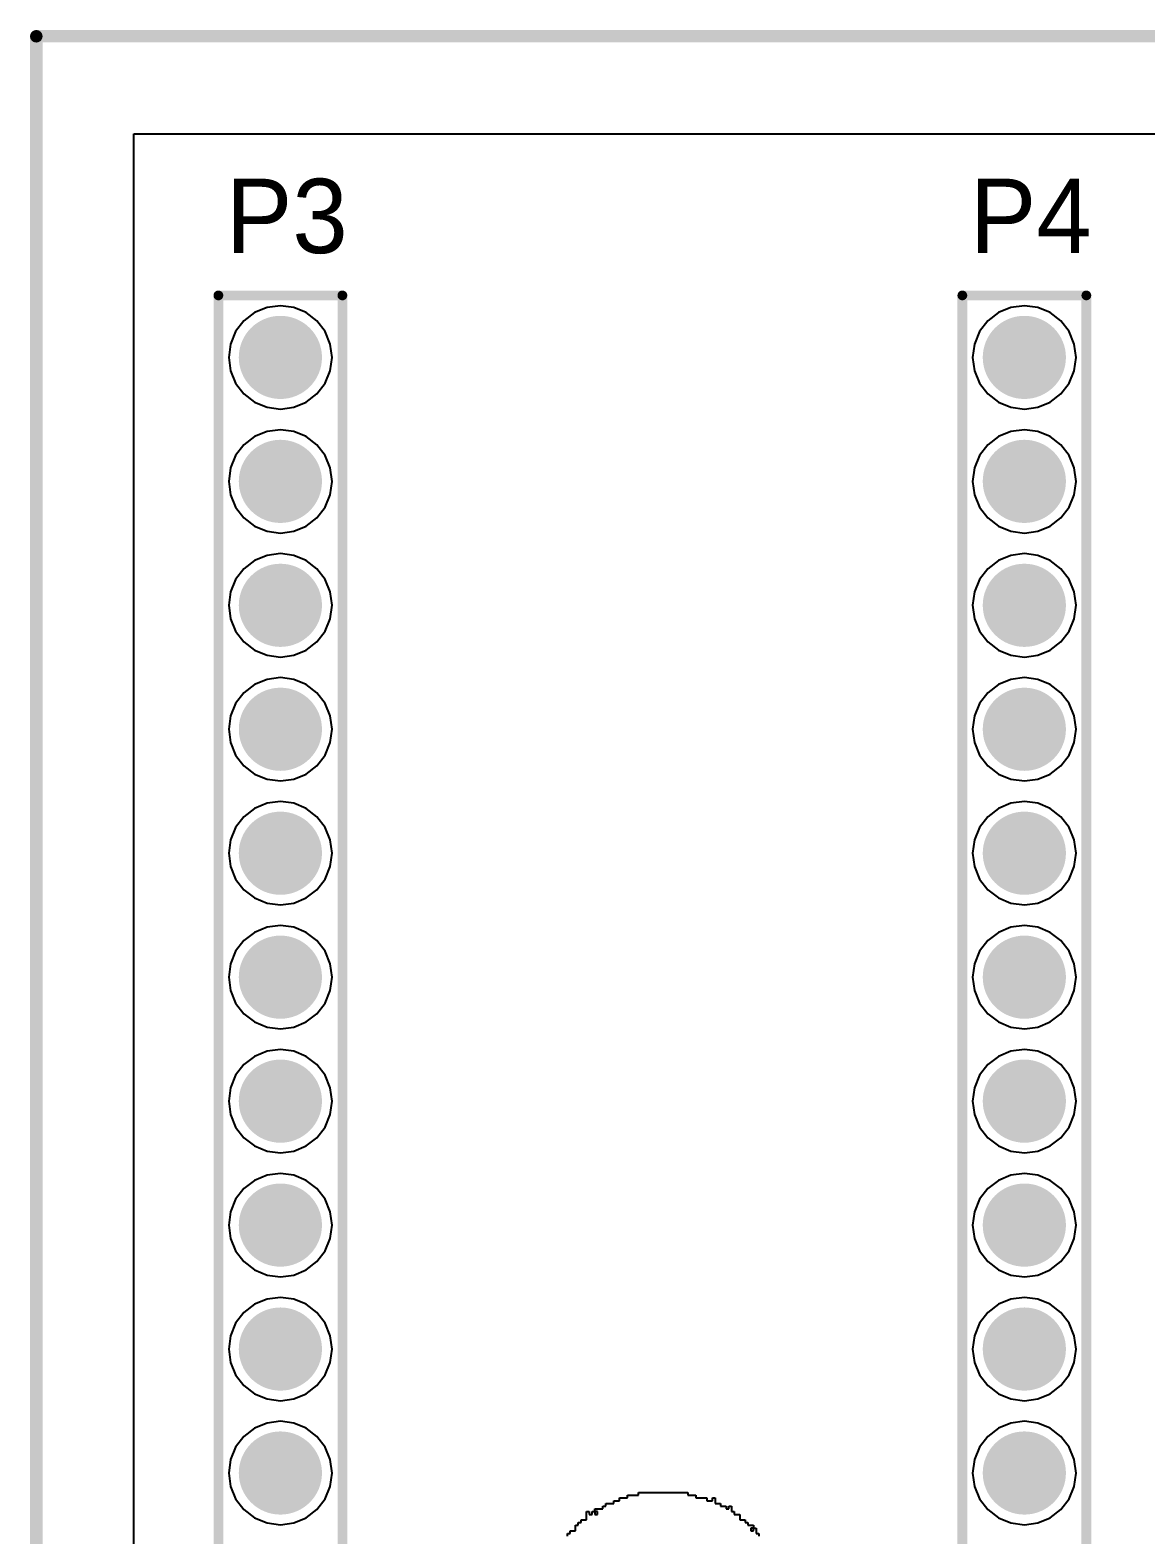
# Model space of a CAD drawing. Header units: millimetres. Extents: x -0.1 to 49.1, y -0.1 to 71.1.
# Drawn here: x -0.13 to 22.73, y 39.29 to 70.13 of the extents above; entities that cross this region are included whole.
import ezdxf

# ---------------------------------------------------------------- set-up
doc = ezdxf.new("R2010")
doc.units = ezdxf.units.MM
for name, color, linetype in [('BottomLayer', 5, 'Continuous'), ('BottomSolder', 6, 'Continuous'), ('Mechanical1', 6, 'Continuous'), ('MultiLayer', 9, 'Continuous'), ('TopLayer', 1, 'Continuous'), ('TopOverlay', 2, 'Continuous'), ('TopSolder', 216, 'Continuous')]:
    doc.layers.add(name, color=color, linetype=linetype)

# ---------------------------------------------------------------- blocks, each defined once
blk = doc.blocks.new('HDR1X24_52')
at = {"layer": 'BottomLayer', "const_width": 0.75}
for points in [[(35.185, 0, 1), (35.935, 0, 1)], [(37.725, 0, 1), (38.475, 0, 1)], [(40.265, 0, 1), (41.015, 0, 1)], [(42.805, 0, 1), (43.555, 0, 1)], [(45.345, 0, 1), (46.095, 0, 1)], [(47.885, 0, 1), (48.635, 0, 1)], [(50.425, 0, 1), (51.175, 0, 1)], [(52.965, 0, 1), (53.715, 0, 1)], [(55.505, 0, 1), (56.255, 0, 1)], [(58.045, 0, 1), (58.795, 0, 1)]]:
    blk.add_lwpolyline(points, format="xyb", close=True, dxfattribs=at)
at = {"layer": 'BottomSolder', "const_width": 0.852}
for points in [[(35.134, 0, 1), (35.986, 0, 1)], [(37.674, 0, 1), (38.526, 0, 1)], [(40.214, 0, 1), (41.066, 0, 1)], [(42.754, 0, 1), (43.606, 0, 1)], [(45.294, 0, 1), (46.146, 0, 1)], [(47.834, 0, 1), (48.686, 0, 1)], [(50.374, 0, 1), (51.226, 0, 1)], [(52.914, 0, 1), (53.766, 0, 1)], [(55.454, 0, 1), (56.306, 0, 1)], [(57.994, 0, 1), (58.846, 0, 1)]]:
    blk.add_lwpolyline(points, format="xyb", close=True, dxfattribs=at)
at = {"layer": 'MultiLayer', "const_width": 0.75}
for points in [[(35.185, 0, 1), (35.935, 0, 1)], [(37.725, 0, 1), (38.475, 0, 1)], [(40.265, 0, 1), (41.015, 0, 1)], [(42.805, 0, 1), (43.555, 0, 1)], [(45.345, 0, 1), (46.095, 0, 1)], [(47.885, 0, 1), (48.635, 0, 1)], [(50.425, 0, 1), (51.175, 0, 1)], [(52.965, 0, 1), (53.715, 0, 1)], [(55.505, 0, 1), (56.255, 0, 1)], [(58.045, 0, 1), (58.795, 0, 1)]]:
    blk.add_lwpolyline(points, format="xyb", close=True, dxfattribs=at)
at = {"layer": 'TopLayer', "const_width": 0.75}
for points in [[(35.185, 0, 1), (35.935, 0, 1)], [(37.725, 0, 1), (38.475, 0, 1)], [(40.265, 0, 1), (41.015, 0, 1)], [(42.805, 0, 1), (43.555, 0, 1)], [(45.345, 0, 1), (46.095, 0, 1)], [(47.885, 0, 1), (48.635, 0, 1)], [(50.425, 0, 1), (51.175, 0, 1)], [(52.965, 0, 1), (53.715, 0, 1)], [(55.505, 0, 1), (56.255, 0, 1)], [(58.045, 0, 1), (58.795, 0, 1)]]:
    blk.add_lwpolyline(points, format="xyb", close=True, dxfattribs=at)
at = {"layer": 'TopOverlay', "const_width": 0.2}
for points in [[(0.635, 1.27), (59.69, 1.27)], [(59.69, 1.27), (59.69, -1.27)], [(-1.27, -1.27), (59.69, -1.27)]]:
    blk.add_lwpolyline(points, dxfattribs=at)
at = {"layer": 'TopOverlay', "const_width": 0.1}
for points in [[(59.64, 1.27, 1), (59.74, 1.27, 1)], [(59.64, 1.27, 1), (59.74, 1.27, 1)], [(59.64, -1.27, 1), (59.74, -1.27, 1)], [(59.64, -1.27, 1), (59.74, -1.27, 1)]]:
    blk.add_lwpolyline(points, format="xyb", close=True, dxfattribs=at)
at = {"layer": 'TopSolder', "const_width": 0.852}
for points in [[(35.134, 0, 1), (35.986, 0, 1)], [(37.674, 0, 1), (38.526, 0, 1)], [(40.214, 0, 1), (41.066, 0, 1)], [(42.754, 0, 1), (43.606, 0, 1)], [(45.294, 0, 1), (46.146, 0, 1)], [(47.834, 0, 1), (48.686, 0, 1)], [(50.374, 0, 1), (51.226, 0, 1)], [(52.914, 0, 1), (53.766, 0, 1)], [(55.454, 0, 1), (56.306, 0, 1)], [(57.994, 0, 1), (58.846, 0, 1)]]:
    blk.add_lwpolyline(points, format="xyb", close=True, dxfattribs=at)
blk = doc.blocks.new('HDR1X24_53')
at = {"layer": 'BottomLayer', "const_width": 0.75}
for points in [[(35.185, 0, 1), (35.935, 0, 1)], [(37.725, 0, 1), (38.475, 0, 1)], [(40.265, 0, 1), (41.015, 0, 1)], [(42.805, 0, 1), (43.555, 0, 1)], [(45.345, 0, 1), (46.095, 0, 1)], [(47.885, 0, 1), (48.635, 0, 1)], [(50.425, 0, 1), (51.175, 0, 1)], [(52.965, 0, 1), (53.715, 0, 1)], [(55.505, 0, 1), (56.255, 0, 1)], [(58.045, 0, 1), (58.795, 0, 1)]]:
    blk.add_lwpolyline(points, format="xyb", close=True, dxfattribs=at)
at = {"layer": 'BottomSolder', "const_width": 0.852}
for points in [[(35.134, 0, 1), (35.986, 0, 1)], [(37.674, 0, 1), (38.526, 0, 1)], [(40.214, 0, 1), (41.066, 0, 1)], [(42.754, 0, 1), (43.606, 0, 1)], [(45.294, 0, 1), (46.146, 0, 1)], [(47.834, 0, 1), (48.686, 0, 1)], [(50.374, 0, 1), (51.226, 0, 1)], [(52.914, 0, 1), (53.766, 0, 1)], [(55.454, 0, 1), (56.306, 0, 1)], [(57.994, 0, 1), (58.846, 0, 1)]]:
    blk.add_lwpolyline(points, format="xyb", close=True, dxfattribs=at)
at = {"layer": 'MultiLayer', "const_width": 0.75}
for points in [[(35.185, 0, 1), (35.935, 0, 1)], [(37.725, 0, 1), (38.475, 0, 1)], [(40.265, 0, 1), (41.015, 0, 1)], [(42.805, 0, 1), (43.555, 0, 1)], [(45.345, 0, 1), (46.095, 0, 1)], [(47.885, 0, 1), (48.635, 0, 1)], [(50.425, 0, 1), (51.175, 0, 1)], [(52.965, 0, 1), (53.715, 0, 1)], [(55.505, 0, 1), (56.255, 0, 1)], [(58.045, 0, 1), (58.795, 0, 1)]]:
    blk.add_lwpolyline(points, format="xyb", close=True, dxfattribs=at)
at = {"layer": 'TopLayer', "const_width": 0.75}
for points in [[(35.185, 0, 1), (35.935, 0, 1)], [(37.725, 0, 1), (38.475, 0, 1)], [(40.265, 0, 1), (41.015, 0, 1)], [(42.805, 0, 1), (43.555, 0, 1)], [(45.345, 0, 1), (46.095, 0, 1)], [(47.885, 0, 1), (48.635, 0, 1)], [(50.425, 0, 1), (51.175, 0, 1)], [(52.965, 0, 1), (53.715, 0, 1)], [(55.505, 0, 1), (56.255, 0, 1)], [(58.045, 0, 1), (58.795, 0, 1)]]:
    blk.add_lwpolyline(points, format="xyb", close=True, dxfattribs=at)
at = {"layer": 'TopOverlay', "const_width": 0.2}
for points in [[(0.635, 1.27), (59.69, 1.27)], [(59.69, 1.27), (59.69, -1.27)], [(-1.27, -1.27), (59.69, -1.27)]]:
    blk.add_lwpolyline(points, dxfattribs=at)
at = {"layer": 'TopOverlay', "const_width": 0.1}
for points in [[(59.64, 1.27, 1), (59.74, 1.27, 1)], [(59.64, 1.27, 1), (59.74, 1.27, 1)], [(59.64, -1.27, 1), (59.74, -1.27, 1)], [(59.64, -1.27, 1), (59.74, -1.27, 1)]]:
    blk.add_lwpolyline(points, format="xyb", close=True, dxfattribs=at)
at = {"layer": 'TopSolder', "const_width": 0.852}
for points in [[(35.134, 0, 1), (35.986, 0, 1)], [(37.674, 0, 1), (38.526, 0, 1)], [(40.214, 0, 1), (41.066, 0, 1)], [(42.754, 0, 1), (43.606, 0, 1)], [(45.294, 0, 1), (46.146, 0, 1)], [(47.834, 0, 1), (48.686, 0, 1)], [(50.374, 0, 1), (51.226, 0, 1)], [(52.914, 0, 1), (53.766, 0, 1)], [(55.454, 0, 1), (56.306, 0, 1)], [(57.994, 0, 1), (58.846, 0, 1)]]:
    blk.add_lwpolyline(points, format="xyb", close=True, dxfattribs=at)

msp = doc.modelspace()

# ---------------------------------------------------------------- linework, layer by layer
at = {"layer": 'BottomLayer'}
for p, q in [((2, 2), (2, 68)), ((2, 68), (47, 68)), ((5, 64.479), (4.726, 64.443)), ((5.274, 64.443), (5, 64.479)), ((20.24, 64.479), (19.966, 64.443)), ((20.514, 64.443), (20.24, 64.479)), ((4.251, 64.169), (4.083, 63.95)), ((4.47, 64.337), (4.251, 64.169)), ((4.726, 64.443), (4.47, 64.337)), ((5.53, 64.337), (5.274, 64.443)), ((5.749, 64.169), (5.53, 64.337)), ((5.917, 63.95), (5.749, 64.169)), ((19.491, 64.169), (19.323, 63.95)), ((19.71, 64.337), (19.491, 64.169)), ((19.966, 64.443), (19.71, 64.337)), ((20.77, 64.337), (20.514, 64.443)), ((20.989, 64.169), (20.77, 64.337)), ((21.157, 63.95), (20.989, 64.169)), ((4.083, 63.95), (3.977, 63.694)), ((6.023, 63.694), (5.917, 63.95)), ((19.323, 63.95), (19.217, 63.694)), ((21.263, 63.694), (21.157, 63.95)), ((3.977, 63.694), (3.941, 63.42)), ((6.059, 63.42), (6.023, 63.694)), ((19.217, 63.694), (19.181, 63.42)), ((21.299, 63.42), (21.263, 63.694)), ((3.941, 63.42), (3.977, 63.146)), ((6.023, 63.146), (6.059, 63.42)), ((19.181, 63.42), (19.217, 63.146)), ((21.263, 63.146), (21.299, 63.42)), ((3.977, 63.146), (4.083, 62.89)), ((5.917, 62.89), (6.023, 63.146)), ((19.217, 63.146), (19.323, 62.89)), ((21.157, 62.89), (21.263, 63.146)), ((4.083, 62.89), (4.251, 62.671)), ((4.251, 62.671), (4.47, 62.503)), ((5.53, 62.503), (5.749, 62.671)), ((5.749, 62.671), (5.917, 62.89)), ((19.323, 62.89), (19.491, 62.671)), ((19.491, 62.671), (19.71, 62.503)), ((20.77, 62.503), (20.989, 62.671)), ((20.989, 62.671), (21.157, 62.89)), ((4.47, 62.503), (4.726, 62.397)), ((4.726, 62.397), (5, 62.361)), ((5, 62.361), (5.274, 62.397)), ((5.274, 62.397), (5.53, 62.503)), ((19.71, 62.503), (19.966, 62.397)), ((19.966, 62.397), (20.24, 62.361)), ((20.24, 62.361), (20.514, 62.397)), ((20.514, 62.397), (20.77, 62.503)), ((4.47, 61.797), (4.251, 61.629)), ((4.726, 61.903), (4.47, 61.797)), ((5, 61.939), (4.726, 61.903)), ((5.274, 61.903), (5, 61.939)), ((5.53, 61.797), (5.274, 61.903)), ((5.749, 61.629), (5.53, 61.797)), ((19.71, 61.797), (19.491, 61.629)), ((19.966, 61.903), (19.71, 61.797)), ((20.24, 61.939), (19.966, 61.903)), ((20.514, 61.903), (20.24, 61.939)), ((20.77, 61.797), (20.514, 61.903)), ((20.989, 61.629), (20.77, 61.797)), ((4.083, 61.41), (3.977, 61.154)), ((4.251, 61.629), (4.083, 61.41)), ((5.917, 61.41), (5.749, 61.629)), ((6.023, 61.154), (5.917, 61.41)), ((19.323, 61.41), (19.217, 61.154)), ((19.491, 61.629), (19.323, 61.41)), ((21.157, 61.41), (20.989, 61.629)), ((21.263, 61.154), (21.157, 61.41)), ((3.977, 61.154), (3.941, 60.88)), ((6.059, 60.88), (6.023, 61.154)), ((19.217, 61.154), (19.181, 60.88)), ((21.299, 60.88), (21.263, 61.154)), ((3.941, 60.88), (3.977, 60.606)), ((6.023, 60.606), (6.059, 60.88)), ((19.181, 60.88), (19.217, 60.606)), ((21.263, 60.606), (21.299, 60.88)), ((3.977, 60.606), (4.083, 60.35)), ((5.917, 60.35), (6.023, 60.606)), ((19.217, 60.606), (19.323, 60.35)), ((21.157, 60.35), (21.263, 60.606)), ((4.083, 60.35), (4.251, 60.131)), ((4.251, 60.131), (4.47, 59.963)), ((5.53, 59.963), (5.749, 60.131)), ((5.749, 60.131), (5.917, 60.35)), ((19.323, 60.35), (19.491, 60.131)), ((19.491, 60.131), (19.71, 59.963)), ((20.77, 59.963), (20.989, 60.131)), ((20.989, 60.131), (21.157, 60.35)), ((4.47, 59.963), (4.726, 59.857)), ((4.726, 59.857), (5, 59.821)), ((5, 59.821), (5.274, 59.857)), ((5.274, 59.857), (5.53, 59.963)), ((19.71, 59.963), (19.966, 59.857)), ((19.966, 59.857), (20.24, 59.821)), ((20.24, 59.821), (20.514, 59.857)), ((20.514, 59.857), (20.77, 59.963)), ((4.47, 59.257), (4.251, 59.089)), ((4.726, 59.363), (4.47, 59.257)), ((5, 59.399), (4.726, 59.363)), ((5.274, 59.363), (5, 59.399)), ((5.53, 59.257), (5.274, 59.363)), ((5.749, 59.089), (5.53, 59.257)), ((19.71, 59.257), (19.491, 59.089)), ((19.966, 59.363), (19.71, 59.257)), ((20.24, 59.399), (19.966, 59.363)), ((20.514, 59.363), (20.24, 59.399)), ((20.77, 59.257), (20.514, 59.363)), ((20.989, 59.089), (20.77, 59.257)), ((4.251, 59.089), (4.083, 58.87)), ((5.917, 58.87), (5.749, 59.089)), ((19.491, 59.089), (19.323, 58.87)), ((21.157, 58.87), (20.989, 59.089)), ((3.977, 58.614), (3.941, 58.34)), ((4.083, 58.87), (3.977, 58.614)), ((6.023, 58.614), (5.917, 58.87)), ((6.059, 58.34), (6.023, 58.614)), ((19.217, 58.614), (19.181, 58.34)), ((19.323, 58.87), (19.217, 58.614)), ((21.263, 58.614), (21.157, 58.87)), ((21.299, 58.34), (21.263, 58.614)), ((3.941, 58.34), (3.977, 58.066)), ((6.023, 58.066), (6.059, 58.34)), ((19.181, 58.34), (19.217, 58.066)), ((21.263, 58.066), (21.299, 58.34)), ((3.977, 58.066), (4.083, 57.81)), ((5.917, 57.81), (6.023, 58.066)), ((19.217, 58.066), (19.323, 57.81)), ((21.157, 57.81), (21.263, 58.066)), ((4.083, 57.81), (4.251, 57.591)), ((5.749, 57.591), (5.917, 57.81)), ((19.323, 57.81), (19.491, 57.591)), ((20.989, 57.591), (21.157, 57.81)), ((4.251, 57.591), (4.47, 57.423)), ((4.47, 57.423), (4.726, 57.317)), ((5.274, 57.317), (5.53, 57.423)), ((5.53, 57.423), (5.749, 57.591)), ((19.491, 57.591), (19.71, 57.423)), ((19.71, 57.423), (19.966, 57.317)), ((20.514, 57.317), (20.77, 57.423)), ((20.77, 57.423), (20.989, 57.591)), ((4.726, 57.317), (5, 57.281)), ((5, 57.281), (5.274, 57.317)), ((19.966, 57.317), (20.24, 57.281)), ((20.24, 57.281), (20.514, 57.317)), ((4.726, 56.823), (4.47, 56.717)), ((5, 56.859), (4.726, 56.823)), ((5.274, 56.823), (5, 56.859)), ((5.53, 56.717), (5.274, 56.823)), ((19.966, 56.823), (19.71, 56.717)), ((20.24, 56.859), (19.966, 56.823)), ((20.514, 56.823), (20.24, 56.859)), ((20.77, 56.717), (20.514, 56.823)), ((4.251, 56.549), (4.083, 56.33)), ((4.47, 56.717), (4.251, 56.549)), ((5.749, 56.549), (5.53, 56.717)), ((5.917, 56.33), (5.749, 56.549)), ((19.491, 56.549), (19.323, 56.33)), ((19.71, 56.717), (19.491, 56.549)), ((20.989, 56.549), (20.77, 56.717)), ((21.157, 56.33), (20.989, 56.549)), ((4.083, 56.33), (3.977, 56.074)), ((6.023, 56.074), (5.917, 56.33)), ((19.323, 56.33), (19.217, 56.074)), ((21.263, 56.074), (21.157, 56.33)), ((3.977, 56.074), (3.941, 55.8)), ((6.059, 55.8), (6.023, 56.074)), ((19.217, 56.074), (19.181, 55.8)), ((21.299, 55.8), (21.263, 56.074)), ((3.941, 55.8), (3.977, 55.526)), ((3.977, 55.526), (4.083, 55.27)), ((5.917, 55.27), (6.023, 55.526)), ((6.023, 55.526), (6.059, 55.8)), ((19.181, 55.8), (19.217, 55.526)), ((19.217, 55.526), (19.323, 55.27)), ((21.157, 55.27), (21.263, 55.526)), ((21.263, 55.526), (21.299, 55.8)), ((4.083, 55.27), (4.251, 55.051)), ((5.749, 55.051), (5.917, 55.27)), ((19.323, 55.27), (19.491, 55.051)), ((20.989, 55.051), (21.157, 55.27)), ((4.251, 55.051), (4.47, 54.883)), ((5.53, 54.883), (5.749, 55.051)), ((19.491, 55.051), (19.71, 54.883)), ((20.77, 54.883), (20.989, 55.051)), ((4.47, 54.883), (4.726, 54.777)), ((4.726, 54.777), (5, 54.741)), ((5, 54.741), (5.274, 54.777)), ((5.274, 54.777), (5.53, 54.883)), ((19.71, 54.883), (19.966, 54.777)), ((19.966, 54.777), (20.24, 54.741)), ((20.24, 54.741), (20.514, 54.777)), ((20.514, 54.777), (20.77, 54.883)), ((4.726, 54.283), (4.47, 54.177)), ((5, 54.319), (4.726, 54.283)), ((5.274, 54.283), (5, 54.319)), ((5.53, 54.177), (5.274, 54.283)), ((19.966, 54.283), (19.71, 54.177)), ((20.24, 54.319), (19.966, 54.283)), ((20.514, 54.283), (20.24, 54.319)), ((20.77, 54.177), (20.514, 54.283)), ((4.251, 54.009), (4.083, 53.79)), ((4.47, 54.177), (4.251, 54.009)), ((5.749, 54.009), (5.53, 54.177)), ((5.917, 53.79), (5.749, 54.009)), ((19.491, 54.009), (19.323, 53.79)), ((19.71, 54.177), (19.491, 54.009)), ((20.989, 54.009), (20.77, 54.177)), ((21.157, 53.79), (20.989, 54.009)), ((4.083, 53.79), (3.977, 53.534)), ((6.023, 53.534), (5.917, 53.79)), ((19.323, 53.79), (19.217, 53.534)), ((21.263, 53.534), (21.157, 53.79)), ((3.977, 53.534), (3.941, 53.26)), ((6.059, 53.26), (6.023, 53.534)), ((19.217, 53.534), (19.181, 53.26)), ((21.299, 53.26), (21.263, 53.534)), ((3.941, 53.26), (3.977, 52.986)), ((6.023, 52.986), (6.059, 53.26)), ((19.181, 53.26), (19.217, 52.986)), ((21.263, 52.986), (21.299, 53.26)), ((3.977, 52.986), (4.083, 52.73)), ((4.083, 52.73), (4.251, 52.511)), ((5.749, 52.511), (5.917, 52.73)), ((5.917, 52.73), (6.023, 52.986)), ((19.217, 52.986), (19.323, 52.73)), ((19.323, 52.73), (19.491, 52.511)), ((20.989, 52.511), (21.157, 52.73)), ((21.157, 52.73), (21.263, 52.986)), ((4.251, 52.511), (4.47, 52.343)), ((5.53, 52.343), (5.749, 52.511)), ((19.491, 52.511), (19.71, 52.343)), ((20.77, 52.343), (20.989, 52.511)), ((4.47, 52.343), (4.726, 52.237)), ((4.726, 52.237), (5, 52.201)), ((5, 52.201), (5.274, 52.237)), ((5.274, 52.237), (5.53, 52.343)), ((19.71, 52.343), (19.966, 52.237)), ((19.966, 52.237), (20.24, 52.201)), ((20.24, 52.201), (20.514, 52.237)), ((20.514, 52.237), (20.77, 52.343)), ((4.47, 51.637), (4.251, 51.469)), ((4.726, 51.743), (4.47, 51.637)), ((5, 51.779), (4.726, 51.743)), ((5.274, 51.743), (5, 51.779)), ((5.53, 51.637), (5.274, 51.743)), ((5.749, 51.469), (5.53, 51.637)), ((19.71, 51.637), (19.491, 51.469)), ((19.966, 51.743), (19.71, 51.637)), ((20.24, 51.779), (19.966, 51.743)), ((20.514, 51.743), (20.24, 51.779)), ((20.77, 51.637), (20.514, 51.743)), ((20.989, 51.469), (20.77, 51.637)), ((4.083, 51.25), (3.977, 50.994)), ((4.251, 51.469), (4.083, 51.25)), ((5.917, 51.25), (5.749, 51.469)), ((6.023, 50.994), (5.917, 51.25)), ((19.323, 51.25), (19.217, 50.994)), ((19.491, 51.469), (19.323, 51.25)), ((21.157, 51.25), (20.989, 51.469)), ((21.263, 50.994), (21.157, 51.25)), ((3.977, 50.994), (3.941, 50.72)), ((6.059, 50.72), (6.023, 50.994)), ((19.217, 50.994), (19.181, 50.72)), ((21.299, 50.72), (21.263, 50.994)), ((3.941, 50.72), (3.977, 50.446)), ((6.023, 50.446), (6.059, 50.72)), ((19.181, 50.72), (19.217, 50.446)), ((21.263, 50.446), (21.299, 50.72)), ((3.977, 50.446), (4.083, 50.19)), ((5.917, 50.19), (6.023, 50.446)), ((19.217, 50.446), (19.323, 50.19)), ((21.157, 50.19), (21.263, 50.446)), ((4.083, 50.19), (4.251, 49.971)), ((4.251, 49.971), (4.47, 49.803)), ((5.53, 49.803), (5.749, 49.971)), ((5.749, 49.971), (5.917, 50.19)), ((19.323, 50.19), (19.491, 49.971)), ((19.491, 49.971), (19.71, 49.803)), ((20.77, 49.803), (20.989, 49.971)), ((20.989, 49.971), (21.157, 50.19)), ((4.47, 49.803), (4.726, 49.697)), ((4.726, 49.697), (5, 49.661)), ((5, 49.661), (5.274, 49.697)), ((5.274, 49.697), (5.53, 49.803)), ((19.71, 49.803), (19.966, 49.697)), ((19.966, 49.697), (20.24, 49.661)), ((20.24, 49.661), (20.514, 49.697)), ((20.514, 49.697), (20.77, 49.803)), ((4.47, 49.097), (4.251, 48.929)), ((4.726, 49.203), (4.47, 49.097)), ((5, 49.239), (4.726, 49.203)), ((5.274, 49.203), (5, 49.239)), ((5.53, 49.097), (5.274, 49.203)), ((5.749, 48.929), (5.53, 49.097)), ((19.71, 49.097), (19.491, 48.929)), ((19.966, 49.203), (19.71, 49.097)), ((20.24, 49.239), (19.966, 49.203)), ((20.514, 49.203), (20.24, 49.239)), ((20.77, 49.097), (20.514, 49.203)), ((20.989, 48.929), (20.77, 49.097)), ((4.251, 48.929), (4.083, 48.71)), ((5.917, 48.71), (5.749, 48.929)), ((19.491, 48.929), (19.323, 48.71)), ((21.157, 48.71), (20.989, 48.929)), ((3.977, 48.454), (3.941, 48.18)), ((4.083, 48.71), (3.977, 48.454)), ((6.023, 48.454), (5.917, 48.71)), ((6.059, 48.18), (6.023, 48.454)), ((19.217, 48.454), (19.181, 48.18)), ((19.323, 48.71), (19.217, 48.454)), ((21.263, 48.454), (21.157, 48.71)), ((21.299, 48.18), (21.263, 48.454)), ((3.941, 48.18), (3.977, 47.906)), ((6.023, 47.906), (6.059, 48.18)), ((19.181, 48.18), (19.217, 47.906)), ((21.263, 47.906), (21.299, 48.18)), ((3.977, 47.906), (4.083, 47.65)), ((5.917, 47.65), (6.023, 47.906)), ((19.217, 47.906), (19.323, 47.65)), ((21.157, 47.65), (21.263, 47.906)), ((4.083, 47.65), (4.251, 47.431)), ((5.749, 47.431), (5.917, 47.65)), ((19.323, 47.65), (19.491, 47.431)), ((20.989, 47.431), (21.157, 47.65)), ((4.251, 47.431), (4.47, 47.263)), ((4.47, 47.263), (4.726, 47.157)), ((5.274, 47.157), (5.53, 47.263)), ((5.53, 47.263), (5.749, 47.431)), ((19.491, 47.431), (19.71, 47.263)), ((19.71, 47.263), (19.966, 47.157)), ((20.514, 47.157), (20.77, 47.263)), ((20.77, 47.263), (20.989, 47.431)), ((4.726, 47.157), (5, 47.121)), ((5, 47.121), (5.274, 47.157)), ((19.966, 47.157), (20.24, 47.121)), ((20.24, 47.121), (20.514, 47.157)), ((4.726, 46.663), (4.47, 46.557)), ((5, 46.699), (4.726, 46.663)), ((5.274, 46.663), (5, 46.699)), ((5.53, 46.557), (5.274, 46.663)), ((19.966, 46.663), (19.71, 46.557)), ((20.24, 46.699), (19.966, 46.663)), ((20.514, 46.663), (20.24, 46.699)), ((20.77, 46.557), (20.514, 46.663)), ((4.251, 46.389), (4.083, 46.17)), ((4.47, 46.557), (4.251, 46.389)), ((5.749, 46.389), (5.53, 46.557)), ((5.917, 46.17), (5.749, 46.389)), ((19.491, 46.389), (19.323, 46.17)), ((19.71, 46.557), (19.491, 46.389)), ((20.989, 46.389), (20.77, 46.557)), ((21.157, 46.17), (20.989, 46.389)), ((4.083, 46.17), (3.977, 45.914)), ((6.023, 45.914), (5.917, 46.17)), ((19.323, 46.17), (19.217, 45.914)), ((21.263, 45.914), (21.157, 46.17)), ((3.977, 45.914), (3.941, 45.64)), ((3.941, 45.64), (3.977, 45.366)), ((6.059, 45.64), (6.023, 45.914)), ((6.023, 45.366), (6.059, 45.64)), ((19.217, 45.914), (19.181, 45.64)), ((19.181, 45.64), (19.217, 45.366)), ((21.299, 45.64), (21.263, 45.914)), ((21.263, 45.366), (21.299, 45.64)), ((3.977, 45.366), (4.083, 45.11)), ((5.917, 45.11), (6.023, 45.366)), ((19.217, 45.366), (19.323, 45.11)), ((21.157, 45.11), (21.263, 45.366)), ((4.083, 45.11), (4.251, 44.891)), ((5.749, 44.891), (5.917, 45.11)), ((19.323, 45.11), (19.491, 44.891)), ((20.989, 44.891), (21.157, 45.11)), ((4.251, 44.891), (4.47, 44.723)), ((4.47, 44.723), (4.726, 44.617)), ((5.274, 44.617), (5.53, 44.723)), ((5.53, 44.723), (5.749, 44.891)), ((19.491, 44.891), (19.71, 44.723)), ((19.71, 44.723), (19.966, 44.617)), ((20.514, 44.617), (20.77, 44.723)), ((20.77, 44.723), (20.989, 44.891)), ((4.726, 44.617), (5, 44.581)), ((5, 44.581), (5.274, 44.617)), ((19.966, 44.617), (20.24, 44.581)), ((20.24, 44.581), (20.514, 44.617)), ((4.726, 44.123), (4.47, 44.017)), ((5, 44.159), (4.726, 44.123)), ((5.274, 44.123), (5, 44.159)), ((5.53, 44.017), (5.274, 44.123)), ((19.966, 44.123), (19.71, 44.017)), ((20.24, 44.159), (19.966, 44.123)), ((20.514, 44.123), (20.24, 44.159)), ((20.77, 44.017), (20.514, 44.123)), ((4.251, 43.849), (4.083, 43.63)), ((4.47, 44.017), (4.251, 43.849)), ((5.749, 43.849), (5.53, 44.017)), ((5.917, 43.63), (5.749, 43.849)), ((19.491, 43.849), (19.323, 43.63)), ((19.71, 44.017), (19.491, 43.849)), ((20.989, 43.849), (20.77, 44.017)), ((21.157, 43.63), (20.989, 43.849)), ((4.083, 43.63), (3.977, 43.374)), ((6.023, 43.374), (5.917, 43.63)), ((19.323, 43.63), (19.217, 43.374)), ((21.263, 43.374), (21.157, 43.63)), ((3.977, 43.374), (3.941, 43.1)), ((6.059, 43.1), (6.023, 43.374)), ((19.217, 43.374), (19.181, 43.1)), ((21.299, 43.1), (21.263, 43.374)), ((3.941, 43.1), (3.977, 42.826)), ((6.023, 42.826), (6.059, 43.1)), ((19.181, 43.1), (19.217, 42.826)), ((21.263, 42.826), (21.299, 43.1)), ((3.977, 42.826), (4.083, 42.57)), ((4.083, 42.57), (4.251, 42.351)), ((5.749, 42.351), (5.917, 42.57)), ((5.917, 42.57), (6.023, 42.826)), ((19.217, 42.826), (19.323, 42.57)), ((19.323, 42.57), (19.491, 42.351)), ((20.989, 42.351), (21.157, 42.57)), ((21.157, 42.57), (21.263, 42.826)), ((4.251, 42.351), (4.47, 42.183)), ((5.53, 42.183), (5.749, 42.351)), ((19.491, 42.351), (19.71, 42.183)), ((20.77, 42.183), (20.989, 42.351)), ((4.47, 42.183), (4.726, 42.077)), ((4.726, 42.077), (5, 42.041)), ((5, 42.041), (5.274, 42.077)), ((5.274, 42.077), (5.53, 42.183)), ((19.71, 42.183), (19.966, 42.077)), ((19.966, 42.077), (20.24, 42.041)), ((20.24, 42.041), (20.514, 42.077)), ((20.514, 42.077), (20.77, 42.183)), ((4.47, 41.477), (4.251, 41.309)), ((4.726, 41.583), (4.47, 41.477)), ((5, 41.619), (4.726, 41.583)), ((5.274, 41.583), (5, 41.619)), ((5.53, 41.477), (5.274, 41.583)), ((5.749, 41.309), (5.53, 41.477)), ((19.71, 41.477), (19.491, 41.309)), ((19.966, 41.583), (19.71, 41.477)), ((20.24, 41.619), (19.966, 41.583)), ((20.514, 41.583), (20.24, 41.619)), ((20.77, 41.477), (20.514, 41.583)), ((20.989, 41.309), (20.77, 41.477)), ((4.083, 41.09), (3.977, 40.834)), ((4.251, 41.309), (4.083, 41.09)), ((5.917, 41.09), (5.749, 41.309)), ((6.023, 40.834), (5.917, 41.09)), ((19.323, 41.09), (19.217, 40.834)), ((19.491, 41.309), (19.323, 41.09)), ((21.157, 41.09), (20.989, 41.309)), ((21.263, 40.834), (21.157, 41.09)), ((3.977, 40.834), (3.941, 40.56)), ((6.059, 40.56), (6.023, 40.834)), ((19.217, 40.834), (19.181, 40.56)), ((21.299, 40.56), (21.263, 40.834)), ((3.941, 40.56), (3.977, 40.286)), ((6.023, 40.286), (6.059, 40.56)), ((19.181, 40.56), (19.217, 40.286)), ((21.263, 40.286), (21.299, 40.56)), ((3.977, 40.286), (4.083, 40.03)), ((5.917, 40.03), (6.023, 40.286)), ((19.217, 40.286), (19.323, 40.03)), ((21.157, 40.03), (21.263, 40.286)), ((4.083, 40.03), (4.251, 39.811)), ((4.251, 39.811), (4.47, 39.643)), ((5.53, 39.643), (5.749, 39.811)), ((5.749, 39.811), (5.917, 40.03)), ((19.323, 40.03), (19.491, 39.811)), ((19.491, 39.811), (19.71, 39.643)), ((20.77, 39.643), (20.989, 39.811)), ((20.989, 39.811), (21.157, 40.03)), ((4.47, 39.643), (4.726, 39.537)), ((4.726, 39.537), (5, 39.501)), ((5, 39.501), (5.274, 39.537)), ((5.274, 39.537), (5.53, 39.643)), ((19.71, 39.643), (19.966, 39.537)), ((19.966, 39.537), (20.24, 39.501)), ((20.24, 39.501), (20.514, 39.537)), ((20.514, 39.537), (20.77, 39.643))]:
    msp.add_line(p, q, dxfattribs=at)
at = {"layer": 'Mechanical1', "const_width": 0.254}
for points in [[(0, 0), (0, 70)], [(0, 70), (49, 70)]]:
    msp.add_lwpolyline(points, dxfattribs=at)
at = {"layer": 'Mechanical1', "const_width": 0.127}
msp.add_lwpolyline([(-0.064, 70, 1), (0.064, 70, 1)], format="xyb", close=True, dxfattribs=at)
msp.add_lwpolyline([(-0.064, 70, 1), (0.064, 70, 1)], format="xyb", close=True, dxfattribs=at)
at = {"layer": 'TopOverlay'}
for p, q in [((12.112, 40.048), (12.112, 40.104)), ((12.112, 40.104), (12.168, 40.104)), ((12.168, 40.104), (12.224, 40.104)), ((12.224, 40.104), (12.28, 40.104)), ((12.28, 40.104), (12.336, 40.104)), ((12.336, 40.104), (12.336, 40.16)), ((12.336, 40.16), (12.392, 40.16)), ((12.392, 40.16), (12.448, 40.16)), ((12.448, 40.16), (12.504, 40.16)), ((12.504, 40.16), (12.56, 40.16)), ((12.56, 40.16), (12.616, 40.16)), ((12.616, 40.16), (12.673, 40.16)), ((12.673, 40.16), (12.729, 40.16)), ((12.729, 40.16), (12.785, 40.16)), ((12.785, 40.16), (12.841, 40.16)), ((12.841, 40.16), (12.897, 40.16)), ((12.897, 40.16), (12.953, 40.16)), ((12.953, 40.16), (13.009, 40.16)), ((13.009, 40.16), (13.065, 40.16)), ((13.065, 40.16), (13.121, 40.16)), ((13.121, 40.16), (13.177, 40.16)), ((13.177, 40.16), (13.233, 40.16)), ((13.233, 40.16), (13.289, 40.16)), ((13.289, 40.16), (13.345, 40.16)), ((13.345, 40.16), (13.345, 40.104)), ((13.345, 40.104), (13.401, 40.104)), ((13.401, 40.104), (13.457, 40.104)), ((13.457, 40.104), (13.513, 40.104)), ((13.513, 40.104), (13.513, 40.048)), ((11.44, 39.768), (11.44, 39.824)), ((11.44, 39.824), (11.496, 39.824)), ((11.496, 39.824), (11.552, 39.824)), ((11.552, 39.824), (11.608, 39.824)), ((11.608, 39.824), (11.608, 39.88)), ((11.608, 39.88), (11.664, 39.88)), ((11.664, 39.88), (11.664, 39.936)), ((11.664, 39.936), (11.72, 39.936)), ((11.72, 39.936), (11.776, 39.936)), ((11.776, 39.936), (11.832, 39.936)), ((11.832, 39.936), (11.832, 39.992)), ((11.832, 39.992), (11.888, 39.992)), ((11.888, 39.992), (11.944, 39.992)), ((11.944, 39.992), (11.944, 40.048)), ((11.944, 40.048), (12, 40.048)), ((12, 40.048), (12.056, 40.048)), ((12.056, 40.048), (12.112, 40.048)), ((13.513, 40.048), (13.569, 40.048)), ((13.569, 40.048), (13.625, 40.048)), ((13.625, 40.048), (13.681, 40.048)), ((13.681, 40.048), (13.737, 40.048)), ((13.737, 40.048), (13.737, 39.992)), ((13.737, 39.992), (13.793, 39.992)), ((13.793, 39.992), (13.849, 39.992)), ((13.849, 39.992), (13.849, 40.048)), ((13.849, 40.048), (13.905, 40.048)), ((13.905, 40.048), (13.905, 39.936)), ((13.905, 39.936), (13.962, 39.936)), ((13.962, 39.936), (14.018, 39.936)), ((14.018, 39.936), (14.018, 39.88)), ((14.018, 39.88), (14.074, 39.88)), ((14.074, 39.88), (14.13, 39.88)), ((14.13, 39.88), (14.13, 39.824)), ((14.13, 39.824), (14.186, 39.824)), ((14.186, 39.824), (14.186, 39.88)), ((14.186, 39.88), (14.242, 39.88)), ((14.242, 39.88), (14.242, 39.768)), ((11.047, 39.376), (11.047, 39.488)), ((11.047, 39.488), (11.103, 39.488)), ((11.103, 39.488), (11.103, 39.544)), ((11.103, 39.544), (11.159, 39.544)), ((11.159, 39.544), (11.159, 39.6)), ((11.159, 39.6), (11.215, 39.6)), ((11.215, 39.6), (11.271, 39.6)), ((11.271, 39.6), (11.271, 39.768)), ((11.271, 39.768), (11.327, 39.768)), ((11.327, 39.768), (11.327, 39.712)), ((11.327, 39.712), (11.384, 39.712)), ((11.384, 39.712), (11.384, 39.768)), ((11.384, 39.768), (11.44, 39.768)), ((11.496, 39.768), (11.44, 39.768)), ((11.44, 39.768), (11.44, 39.712)), ((11.44, 39.712), (11.496, 39.712)), ((11.496, 39.712), (11.496, 39.768)), ((14.242, 39.768), (14.298, 39.768)), ((14.298, 39.768), (14.298, 39.712)), ((14.298, 39.712), (14.354, 39.712)), ((14.354, 39.712), (14.41, 39.712)), ((14.41, 39.712), (14.41, 39.6)), ((14.41, 39.6), (14.466, 39.6)), ((14.466, 39.6), (14.522, 39.6)), ((14.522, 39.6), (14.522, 39.544)), ((14.522, 39.544), (14.578, 39.544)), ((14.578, 39.544), (14.578, 39.488)), ((14.578, 39.488), (14.634, 39.488)), ((14.634, 39.488), (14.69, 39.488)), ((14.69, 39.488), (14.69, 39.432)), ((10.879, 39.264), (10.879, 39.32)), ((10.879, 39.32), (10.935, 39.32)), ((10.935, 39.32), (10.935, 39.376)), ((10.935, 39.376), (10.991, 39.376)), ((10.991, 39.376), (11.047, 39.376)), ((14.69, 39.432), (14.634, 39.432)), ((14.634, 39.432), (14.634, 39.376)), ((14.634, 39.376), (14.69, 39.376)), ((14.69, 39.376), (14.69, 39.432)), ((14.69, 39.432), (14.746, 39.432)), ((14.746, 39.432), (14.746, 39.32)), ((14.746, 39.32), (14.802, 39.32)), ((14.802, 39.32), (14.802, 39.264))]:
    msp.add_line(p, q, dxfattribs=at)

# ---------------------------------------------------------------- block references
at = {"rotation": 90}
for name, p in [('HDR1X24_53', (5, 5)), ('HDR1X24_52', (20.24, 5))]:
    msp.add_blockref(name, p, dxfattribs=at)

# ---------------------------------------------------------------- texts
at = {"layer": 'TopOverlay'}
for s, p in [('P3', (3.886, 65.557)), ('P4', (19.126, 65.557))]:
    msp.add_text(s, height=1.524, dxfattribs=at).set_placement(p)

doc.saveas('drawing.dxf')
